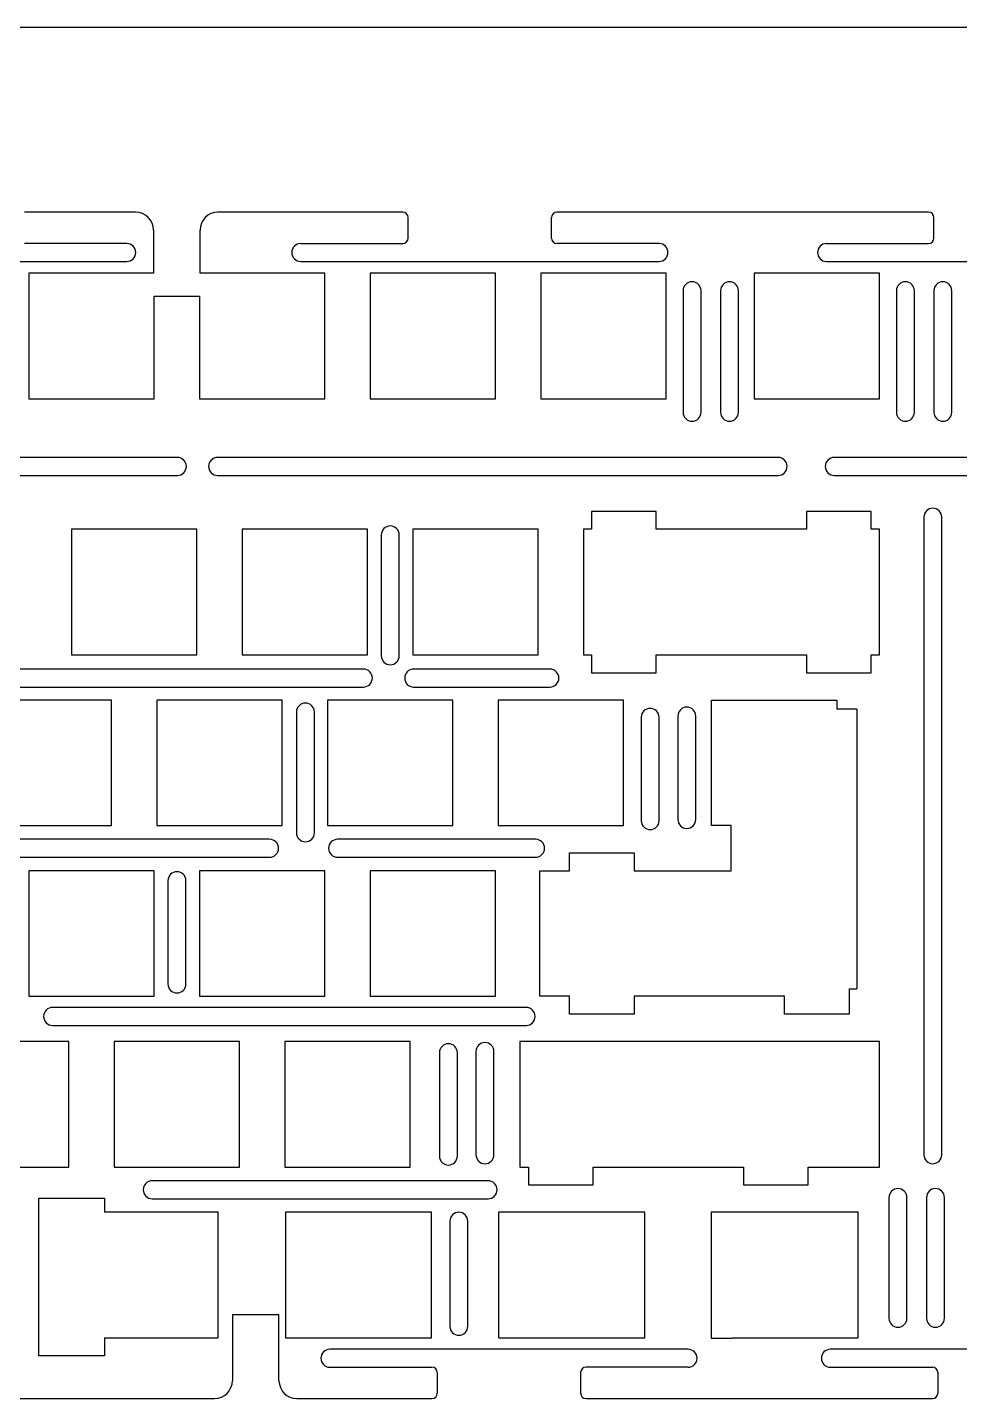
# Model space of a CAD drawing. Header units: millimetres. Extents: x -710 to -53, y 215 to 679.
# Drawn here: x -402.6 to -298.5, y 405.2 to 558.2 of the extents above; entities that cross this region are included whole.
import ezdxf

# ---------------------------------------------------------------- set-up
doc = ezdxf.new("R2010")
doc.units = ezdxf.units.MM
doc.header["$MEASUREMENT"] = 0
doc.layers.get('0').update_dxf_attribs({"lineweight": 0})
doc.layers.add('标注线', color=7, linetype='Continuous', lineweight=0)

# ---------------------------------------------------------------- blocks, each defined once
blk = doc.blocks.new('Block_5')
at = {"color": 18, "lineweight": 25, "true_color": 0x000000}
blk.add_line((-241.56, 558.22), (-410.83, 558.22), dxfattribs=at)

msp = doc.modelspace()

# ---------------------------------------------------------------- linework, layer by layer
at = {"color": 18, "lineweight": 25, "true_color": 0x000000}
for p, q in [((-390.52, 537.61), (-402.9, 537.61)), ((-360.69, 537.61), (-381.32, 537.61)), ((-302, 537.61), (-343.49, 537.61)), ((-388.52, 535.61), (-388.52, 530.8)), ((-383.32, 530.8), (-383.32, 535.61)), ((-388.52, 530.8), (-402.45, 530.8)), ((-402.45, 530.8), (-402.45, 516.8)), ((-369.4, 530.8), (-383.32, 530.8)), ((-369.4, 516.8), (-369.4, 530.8)), ((-350.35, 530.8), (-364.35, 530.8)), ((-364.35, 530.8), (-364.35, 516.8)), ((-350.35, 516.8), (-350.35, 530.8)), ((-331.3, 530.8), (-345.3, 530.8)), ((-345.3, 530.8), (-345.3, 516.8)), ((-331.3, 516.8), (-331.3, 530.8)), ((-307.48, 530.8), (-321.48, 530.8)), ((-321.48, 530.8), (-321.48, 516.8)), ((-307.48, 516.8), (-307.48, 530.8)), ((-388.45, 516.8), (-388.45, 528.24)), ((-388.45, 528.24), (-383.4, 528.24)), ((-383.4, 528.24), (-383.4, 516.8)), ((-402.45, 516.8), (-388.45, 516.8)), ((-383.4, 516.8), (-369.4, 516.8)), ((-364.35, 516.8), (-350.35, 516.8)), ((-345.3, 516.8), (-331.3, 516.8)), ((-321.48, 516.8), (-307.48, 516.8)), ((-332.41, 504.23), (-339.61, 504.23)), ((-339.61, 504.23), (-339.61, 502.23)), ((-332.41, 502.23), (-332.41, 504.23)), ((-308.41, 504.23), (-315.61, 504.23)), ((-315.61, 504.23), (-315.61, 502.23)), ((-308.41, 502.23), (-308.41, 504.23)), ((-383.68, 502.23), (-397.68, 502.23)), ((-397.68, 502.23), (-397.68, 488.23)), ((-383.68, 488.23), (-383.68, 502.23)), ((-364.63, 502.23), (-378.63, 502.23)), ((-378.63, 502.23), (-378.63, 488.23)), ((-364.63, 488.23), (-364.63, 502.23)), ((-345.58, 502.23), (-359.58, 502.23)), ((-359.58, 502.23), (-359.58, 488.23)), ((-345.58, 488.23), (-345.58, 502.23)), ((-339.61, 502.23), (-340.53, 502.23)), ((-340.53, 502.23), (-340.53, 488.23)), ((-315.61, 502.23), (-332.41, 502.23)), ((-307.48, 502.23), (-308.41, 502.23)), ((-307.48, 488.23), (-307.48, 502.23)), ((-397.68, 488.23), (-383.68, 488.23)), ((-378.63, 488.23), (-364.63, 488.23)), ((-359.58, 488.23), (-345.58, 488.23)), ((-340.53, 488.23), (-339.61, 488.23)), ((-339.61, 488.23), (-339.61, 486.23)), ((-332.41, 488.23), (-315.61, 488.23)), ((-332.41, 486.23), (-332.41, 488.23)), ((-315.61, 488.23), (-315.61, 486.23)), ((-308.41, 486.23), (-308.41, 488.23)), ((-308.41, 488.23), (-307.48, 488.23)), ((-339.61, 486.23), (-332.41, 486.23)), ((-315.61, 486.23), (-308.41, 486.23)), ((-393.21, 483.18), (-407.21, 483.18)), ((-393.21, 469.18), (-393.21, 483.18)), ((-374.16, 483.18), (-388.16, 483.18)), ((-388.16, 483.18), (-388.16, 469.18)), ((-374.16, 469.18), (-374.16, 483.18)), ((-355.11, 483.18), (-369.11, 483.18)), ((-369.11, 483.18), (-369.11, 469.18)), ((-355.11, 469.18), (-355.11, 483.18)), ((-336.06, 483.18), (-350.06, 483.18)), ((-350.06, 483.18), (-350.06, 469.18)), ((-336.06, 469.18), (-336.06, 483.18)), ((-326.25, 483.18), (-312.25, 483.18)), ((-326.25, 469.18), (-326.25, 483.18)), ((-312.25, 483.18), (-312.25, 482.15)), ((-310.02, 482.15), (-312.25, 482.15)), ((-310.02, 482.15), (-310.02, 450.95)), ((-407.21, 469.18), (-393.21, 469.18)), ((-388.16, 469.18), (-374.16, 469.18)), ((-369.11, 469.18), (-355.11, 469.18)), ((-350.06, 469.18), (-336.06, 469.18)), ((-324.02, 469.18), (-326.25, 469.18)), ((-324.02, 464.13), (-324.02, 469.18)), ((-342.07, 466.13), (-334.87, 466.13)), ((-342.07, 464.13), (-342.07, 466.13)), ((-334.87, 466.13), (-334.87, 464.13)), ((-388.45, 464.13), (-402.45, 464.13)), ((-402.45, 464.13), (-402.45, 450.13)), ((-388.45, 450.13), (-388.45, 464.13)), ((-369.4, 464.13), (-383.4, 464.13)), ((-383.4, 464.13), (-383.4, 450.13)), ((-369.4, 450.13), (-369.4, 464.13)), ((-350.35, 464.13), (-364.35, 464.13)), ((-364.35, 464.13), (-364.35, 450.13)), ((-350.35, 450.13), (-350.35, 464.13)), ((-345.38, 464.13), (-342.07, 464.13)), ((-345.38, 450.13), (-345.38, 464.13)), ((-334.87, 464.13), (-324.02, 464.13)), ((-402.45, 450.13), (-388.45, 450.13)), ((-383.4, 450.13), (-369.4, 450.13)), ((-364.35, 450.13), (-350.35, 450.13)), ((-342.07, 450.13), (-345.38, 450.13)), ((-342.07, 448.13), (-342.07, 450.13)), ((-318.07, 450.13), (-334.87, 450.13)), ((-334.87, 450.13), (-334.87, 448.13)), ((-318.07, 448.13), (-318.07, 450.13)), ((-310.87, 450.95), (-310.87, 448.13)), ((-310.87, 450.95), (-310.02, 450.95)), ((-334.87, 448.13), (-342.07, 448.13)), ((-310.87, 448.13), (-318.07, 448.13)), ((-397.97, 445.08), (-411.97, 445.08)), ((-397.97, 431.08), (-397.97, 445.08)), ((-378.92, 445.08), (-392.92, 445.08)), ((-392.92, 445.08), (-392.92, 431.08)), ((-378.92, 431.08), (-378.92, 445.08)), ((-359.87, 445.08), (-373.87, 445.08)), ((-373.87, 445.08), (-373.87, 431.08)), ((-359.87, 431.08), (-359.87, 445.08)), ((-307.48, 445.08), (-347.63, 445.08)), ((-347.63, 445.08), (-347.63, 431.08)), ((-307.48, 431.08), (-307.48, 445.08)), ((-411.97, 431.08), (-397.97, 431.08)), ((-392.92, 431.08), (-378.92, 431.08)), ((-373.87, 431.08), (-359.87, 431.08)), ((-347.63, 431.08), (-346.65, 431.08)), ((-346.65, 431.08), (-346.65, 429.08)), ((-339.45, 431.08), (-322.65, 431.08)), ((-339.45, 429.08), (-339.45, 431.08)), ((-322.65, 431.08), (-322.65, 429.08)), ((-315.45, 429.08), (-315.45, 431.08)), ((-315.45, 431.08), (-307.48, 431.08)), ((-346.65, 429.08), (-339.45, 429.08)), ((-322.65, 429.08), (-315.45, 429.08)), ((-401.3, 427.62), (-394, 427.62)), ((-401.3, 410.03), (-401.3, 427.62)), ((-394, 427.62), (-394, 426.03)), ((-381.3, 426.03), (-394, 426.03)), ((-381.3, 412.03), (-381.3, 426.03)), ((-357.49, 426.03), (-373.78, 426.03)), ((-373.78, 426.03), (-373.78, 412.03)), ((-357.49, 412.03), (-357.49, 426.03)), ((-333.68, 426.03), (-349.98, 426.03)), ((-349.98, 412.03), (-349.98, 426.03)), ((-333.68, 412.03), (-333.68, 426.03)), ((-309.87, 426.03), (-326.26, 426.03)), ((-326.26, 426.03), (-326.26, 411.98)), ((-309.87, 412.03), (-309.87, 426.03)), ((-374.51, 414.58), (-379.71, 414.58)), ((-379.71, 414.58), (-379.71, 407.24)), ((-374.51, 407.24), (-374.51, 414.58)), ((-394, 412.03), (-394, 410.03)), ((-394, 412.03), (-381.3, 412.03)), ((-373.78, 412.03), (-357.49, 412.03)), ((-349.98, 412.03), (-333.68, 412.03)), ((-326.26, 411.98), (-323.87, 411.98)), ((-323.87, 411.98), (-323.87, 412.03)), ((-323.87, 412.03), (-309.87, 412.03)), ((-394, 410.03), (-401.3, 410.03)), ((-445.12, 405.24), (-381.71, 405.24)), ((-372.51, 405.24), (-357.44, 405.24)), ((-340.24, 405.24), (-301.57, 405.24))]:
    msp.add_line(p, q, dxfattribs=at)
for points in [[(-388.52, 535.61), (-388.52, 536.71), (-389.42, 537.61), (-390.52, 537.61)], [(-381.32, 537.61), (-382.43, 537.61), (-383.32, 536.71), (-383.32, 535.61)], [(-381.71, 405.24), (-380.61, 405.24), (-379.71, 406.14), (-379.71, 407.24)], [(-374.51, 407.24), (-374.51, 406.14), (-373.62, 405.24), (-372.51, 405.24)]]:
    msp.add_open_spline(points, degree=3, dxfattribs=at)
at = {"layer": '标注线', "color": 18, "lineweight": 25, "true_color": 0x000000}
for p, q in [((-360.09, 534.71), (-360.09, 537.01)), ((-344.09, 534.71), (-344.09, 537.01)), ((-301.4, 534.71), (-301.4, 537.01)), ((-391.5, 534.11), (-402.9, 534.11)), ((-372.09, 534.11), (-360.69, 534.11)), ((-332.09, 534.11), (-343.49, 534.11)), ((-313.4, 534.11), (-302, 534.11)), ((-431.5, 532.11), (-391.5, 532.11)), ((-372.09, 532.11), (-332.09, 532.11)), ((-313.4, 532.11), (-273.4, 532.11)), ((-329.4, 528.85), (-329.4, 515.29)), ((-327.4, 515.29), (-327.4, 528.85)), ((-325.22, 528.85), (-325.22, 515.29)), ((-323.22, 515.29), (-323.22, 528.85)), ((-305.59, 528.85), (-305.59, 515.29)), ((-303.59, 515.29), (-303.59, 528.85)), ((-301.41, 528.85), (-301.41, 515.29)), ((-299.41, 515.29), (-299.41, 528.85)), ((-385.85, 510.24), (-448.43, 510.24)), ((-318.79, 510.24), (-381.37, 510.24)), ((-249.94, 510.24), (-312.53, 510.24)), ((-448.43, 508.24), (-385.85, 508.24)), ((-381.37, 508.24), (-318.79, 508.24)), ((-312.53, 508.24), (-249.94, 508.24)), ((-302.53, 503.58), (-302.53, 432.45)), ((-300.53, 432.45), (-300.53, 503.58)), ((-363.09, 501.6), (-363.09, 488.11)), ((-361.09, 488.11), (-361.09, 501.6)), ((-365.09, 486.63), (-435.7, 486.63)), ((-344.27, 486.63), (-359.48, 486.63)), ((-435.7, 484.63), (-365.09, 484.63)), ((-359.48, 484.63), (-344.27, 484.63)), ((-372.56, 481.84), (-372.56, 468.36)), ((-370.56, 468.36), (-370.56, 481.84)), ((-334.08, 481.25), (-334.08, 469.72)), ((-332.08, 469.72), (-332.08, 481.25)), ((-329.99, 481.39), (-329.99, 469.86)), ((-327.99, 469.86), (-327.99, 481.39)), ((-375.56, 467.64), (-425.5, 467.64)), ((-345.86, 467.64), (-367.98, 467.64)), ((-425.5, 465.64), (-375.56, 465.64)), ((-367.98, 465.64), (-345.86, 465.64)), ((-386.9, 463.03), (-386.9, 451.5)), ((-384.9, 451.5), (-384.9, 463.03)), ((-346.92, 448.88), (-399.78, 448.88)), ((-399.78, 446.88), (-346.92, 446.88)), ((-356.6, 443.83), (-356.6, 432.3)), ((-354.6, 432.3), (-354.6, 443.83)), ((-352.52, 443.97), (-352.52, 432.44)), ((-350.52, 432.44), (-350.52, 443.97)), ((-351.17, 429.54), (-388.66, 429.54)), ((-388.66, 427.54), (-351.17, 427.54)), ((-306.42, 427.68), (-306.42, 414.2)), ((-304.42, 414.2), (-304.42, 427.68)), ((-302.23, 427.68), (-302.23, 414.2)), ((-300.23, 414.2), (-300.23, 427.68)), ((-355.43, 425.03), (-355.43, 413.3)), ((-353.43, 413.3), (-353.43, 425.03)), ((-328.84, 410.74), (-368.84, 410.74)), ((-272.97, 410.74), (-312.97, 410.74)), ((-368.84, 408.74), (-357.44, 408.74)), ((-328.84, 408.74), (-340.24, 408.74)), ((-312.97, 408.74), (-301.57, 408.74)), ((-356.84, 408.14), (-356.84, 405.84)), ((-340.84, 408.14), (-340.84, 405.84)), ((-300.97, 408.14), (-300.97, 405.84))]:
    msp.add_line(p, q, dxfattribs=at)
for points in [[(-360.09, 537.01), (-360.09, 537.34), (-360.36, 537.61), (-360.69, 537.61)], [(-343.49, 537.61), (-343.82, 537.61), (-344.09, 537.34), (-344.09, 537.01)], [(-301.4, 537.01), (-301.4, 537.34), (-301.67, 537.61), (-302, 537.61)], [(-360.69, 534.11), (-360.36, 534.11), (-360.09, 534.38), (-360.09, 534.71)], [(-344.09, 534.71), (-344.09, 534.38), (-343.82, 534.11), (-343.49, 534.11)], [(-302, 534.11), (-301.67, 534.11), (-301.4, 534.38), (-301.4, 534.71)], [(-356.84, 408.14), (-356.84, 408.47), (-357.1, 408.74), (-357.44, 408.74)], [(-340.24, 408.74), (-340.57, 408.74), (-340.84, 408.47), (-340.84, 408.14)], [(-300.97, 408.14), (-300.97, 408.47), (-301.24, 408.74), (-301.57, 408.74)], [(-357.44, 405.24), (-357.1, 405.24), (-356.84, 405.51), (-356.84, 405.84)], [(-340.84, 405.84), (-340.84, 405.51), (-340.57, 405.24), (-340.24, 405.24)], [(-301.57, 405.24), (-301.24, 405.24), (-300.97, 405.51), (-300.97, 405.84)]]:
    msp.add_open_spline(points, degree=3, dxfattribs=at)
for points in [[(-391.5, 532.11), (-390.95, 532.11), (-390.5, 532.56), (-390.5, 533.11), (-390.5, 533.66), (-390.95, 534.11), (-391.5, 534.11)], [(-372.09, 534.11), (-372.64, 534.11), (-373.09, 533.66), (-373.09, 533.11), (-373.09, 532.56), (-372.64, 532.11), (-372.09, 532.11)], [(-332.09, 532.11), (-331.54, 532.11), (-331.09, 532.56), (-331.09, 533.11), (-331.09, 533.66), (-331.54, 534.11), (-332.09, 534.11)], [(-313.4, 534.11), (-313.96, 534.11), (-314.4, 533.66), (-314.4, 533.11), (-314.4, 532.56), (-313.96, 532.11), (-313.4, 532.11)], [(-327.4, 528.85), (-327.4, 529.4), (-327.85, 529.85), (-328.4, 529.85), (-328.95, 529.85), (-329.4, 529.4), (-329.4, 528.85)], [(-323.22, 528.85), (-323.22, 529.4), (-323.67, 529.85), (-324.22, 529.85), (-324.77, 529.85), (-325.22, 529.4), (-325.22, 528.85)], [(-303.59, 528.85), (-303.59, 529.4), (-304.04, 529.85), (-304.59, 529.85), (-305.14, 529.85), (-305.59, 529.4), (-305.59, 528.85)], [(-299.41, 528.85), (-299.41, 529.4), (-299.85, 529.85), (-300.41, 529.85), (-300.96, 529.85), (-301.41, 529.4), (-301.41, 528.85)], [(-329.4, 515.29), (-329.4, 514.73), (-328.95, 514.29), (-328.4, 514.29), (-327.85, 514.29), (-327.4, 514.73), (-327.4, 515.29)], [(-325.22, 515.29), (-325.22, 514.73), (-324.77, 514.29), (-324.22, 514.29), (-323.67, 514.29), (-323.22, 514.73), (-323.22, 515.29)], [(-305.59, 515.29), (-305.59, 514.73), (-305.14, 514.29), (-304.59, 514.29), (-304.04, 514.29), (-303.59, 514.73), (-303.59, 515.29)], [(-301.41, 515.29), (-301.41, 514.73), (-300.96, 514.29), (-300.41, 514.29), (-299.85, 514.29), (-299.41, 514.73), (-299.41, 515.29)], [(-385.85, 508.24), (-385.29, 508.24), (-384.85, 508.69), (-384.85, 509.24), (-384.85, 509.79), (-385.29, 510.24), (-385.85, 510.24)], [(-381.37, 510.24), (-381.92, 510.24), (-382.37, 509.79), (-382.37, 509.24), (-382.37, 508.69), (-381.92, 508.24), (-381.37, 508.24)], [(-318.79, 508.24), (-318.23, 508.24), (-317.79, 508.69), (-317.79, 509.24), (-317.79, 509.79), (-318.23, 510.24), (-318.79, 510.24)], [(-312.53, 510.24), (-313.08, 510.24), (-313.53, 509.79), (-313.53, 509.24), (-313.53, 508.69), (-313.08, 508.24), (-312.53, 508.24)], [(-300.53, 503.58), (-300.53, 504.13), (-300.98, 504.58), (-301.53, 504.58), (-302.09, 504.58), (-302.53, 504.13), (-302.53, 503.58)], [(-361.09, 501.6), (-361.09, 502.15), (-361.54, 502.6), (-362.09, 502.6), (-362.64, 502.6), (-363.09, 502.15), (-363.09, 501.6)], [(-363.09, 488.11), (-363.09, 487.56), (-362.64, 487.11), (-362.09, 487.11), (-361.54, 487.11), (-361.09, 487.56), (-361.09, 488.11)], [(-365.09, 484.63), (-364.54, 484.63), (-364.09, 485.07), (-364.09, 485.63), (-364.09, 486.18), (-364.54, 486.63), (-365.09, 486.63)], [(-359.48, 486.63), (-360.03, 486.63), (-360.48, 486.18), (-360.48, 485.63), (-360.48, 485.07), (-360.03, 484.63), (-359.48, 484.63)], [(-344.27, 484.63), (-343.72, 484.63), (-343.27, 485.07), (-343.27, 485.63), (-343.27, 486.18), (-343.72, 486.63), (-344.27, 486.63)], [(-370.56, 481.84), (-370.56, 482.39), (-371.01, 482.84), (-371.56, 482.84), (-372.11, 482.84), (-372.56, 482.39), (-372.56, 481.84)], [(-332.08, 481.25), (-332.08, 481.8), (-332.53, 482.25), (-333.08, 482.25), (-333.63, 482.25), (-334.08, 481.8), (-334.08, 481.25)], [(-327.99, 481.39), (-327.99, 481.94), (-328.44, 482.39), (-328.99, 482.39), (-329.55, 482.39), (-329.99, 481.94), (-329.99, 481.39)], [(-334.08, 469.72), (-334.08, 469.17), (-333.63, 468.72), (-333.08, 468.72), (-332.53, 468.72), (-332.08, 469.17), (-332.08, 469.72)], [(-329.99, 469.86), (-329.99, 469.31), (-329.55, 468.86), (-328.99, 468.86), (-328.44, 468.86), (-327.99, 469.31), (-327.99, 469.86)], [(-372.56, 468.36), (-372.56, 467.81), (-372.11, 467.36), (-371.56, 467.36), (-371.01, 467.36), (-370.56, 467.81), (-370.56, 468.36)], [(-375.56, 465.64), (-375, 465.64), (-374.56, 466.09), (-374.56, 466.64), (-374.56, 467.2), (-375, 467.64), (-375.56, 467.64)], [(-367.98, 467.64), (-368.53, 467.64), (-368.98, 467.2), (-368.98, 466.64), (-368.98, 466.09), (-368.53, 465.64), (-367.98, 465.64)], [(-345.86, 465.64), (-345.31, 465.64), (-344.86, 466.09), (-344.86, 466.64), (-344.86, 467.2), (-345.31, 467.64), (-345.86, 467.64)], [(-384.9, 463.03), (-384.9, 463.58), (-385.35, 464.03), (-385.9, 464.03), (-386.45, 464.03), (-386.9, 463.58), (-386.9, 463.03)], [(-386.9, 451.5), (-386.9, 450.94), (-386.45, 450.5), (-385.9, 450.5), (-385.35, 450.5), (-384.9, 450.94), (-384.9, 451.5)], [(-399.78, 448.88), (-400.33, 448.88), (-400.78, 448.43), (-400.78, 447.88), (-400.78, 447.33), (-400.33, 446.88), (-399.78, 446.88)], [(-346.92, 446.88), (-346.36, 446.88), (-345.92, 447.33), (-345.92, 447.88), (-345.92, 448.43), (-346.36, 448.88), (-346.92, 448.88)], [(-354.6, 443.83), (-354.6, 444.38), (-355.05, 444.83), (-355.6, 444.83), (-356.16, 444.83), (-356.6, 444.38), (-356.6, 443.83)], [(-350.52, 443.97), (-350.52, 444.52), (-350.97, 444.97), (-351.52, 444.97), (-352.07, 444.97), (-352.52, 444.52), (-352.52, 443.97)], [(-356.6, 432.3), (-356.6, 431.75), (-356.16, 431.3), (-355.6, 431.3), (-355.05, 431.3), (-354.6, 431.75), (-354.6, 432.3)], [(-352.52, 432.44), (-352.52, 431.89), (-352.07, 431.44), (-351.52, 431.44), (-350.97, 431.44), (-350.52, 431.89), (-350.52, 432.44)], [(-302.53, 432.45), (-302.53, 431.9), (-302.09, 431.45), (-301.53, 431.45), (-300.98, 431.45), (-300.53, 431.9), (-300.53, 432.45)], [(-388.66, 429.54), (-389.21, 429.54), (-389.66, 429.1), (-389.66, 428.54), (-389.66, 427.99), (-389.21, 427.54), (-388.66, 427.54)], [(-351.17, 427.54), (-350.62, 427.54), (-350.17, 427.99), (-350.17, 428.54), (-350.17, 429.1), (-350.62, 429.54), (-351.17, 429.54)], [(-304.42, 427.68), (-304.42, 428.23), (-304.86, 428.68), (-305.42, 428.68), (-305.97, 428.68), (-306.42, 428.23), (-306.42, 427.68)], [(-300.23, 427.68), (-300.23, 428.23), (-300.68, 428.68), (-301.23, 428.68), (-301.79, 428.68), (-302.23, 428.23), (-302.23, 427.68)], [(-353.43, 425.03), (-353.43, 425.59), (-353.88, 426.03), (-354.43, 426.03), (-354.99, 426.03), (-355.43, 425.59), (-355.43, 425.03)], [(-355.43, 413.3), (-355.43, 412.75), (-354.99, 412.3), (-354.43, 412.3), (-353.88, 412.3), (-353.43, 412.75), (-353.43, 413.3)], [(-306.42, 414.2), (-306.42, 413.65), (-305.97, 413.2), (-305.42, 413.2), (-304.86, 413.2), (-304.42, 413.65), (-304.42, 414.2)], [(-302.23, 414.2), (-302.23, 413.65), (-301.79, 413.2), (-301.23, 413.2), (-300.68, 413.2), (-300.23, 413.65), (-300.23, 414.2)], [(-368.84, 410.74), (-369.39, 410.74), (-369.84, 410.3), (-369.84, 409.74), (-369.84, 409.19), (-369.39, 408.74), (-368.84, 408.74)], [(-328.84, 408.74), (-328.28, 408.74), (-327.84, 409.19), (-327.84, 409.74), (-327.84, 410.3), (-328.28, 410.74), (-328.84, 410.74)], [(-312.97, 410.74), (-313.52, 410.74), (-313.97, 410.3), (-313.97, 409.74), (-313.97, 409.19), (-313.52, 408.74), (-312.97, 408.74)]]:
    msp.add_open_spline(points, degree=3, knots=[0, 0, 0, 0, 1, 1, 1, 2, 2, 2, 2], dxfattribs=at)

# ---------------------------------------------------------------- block references
msp.add_blockref('Block_5', (0, 0))

doc.saveas('drawing.dxf')
